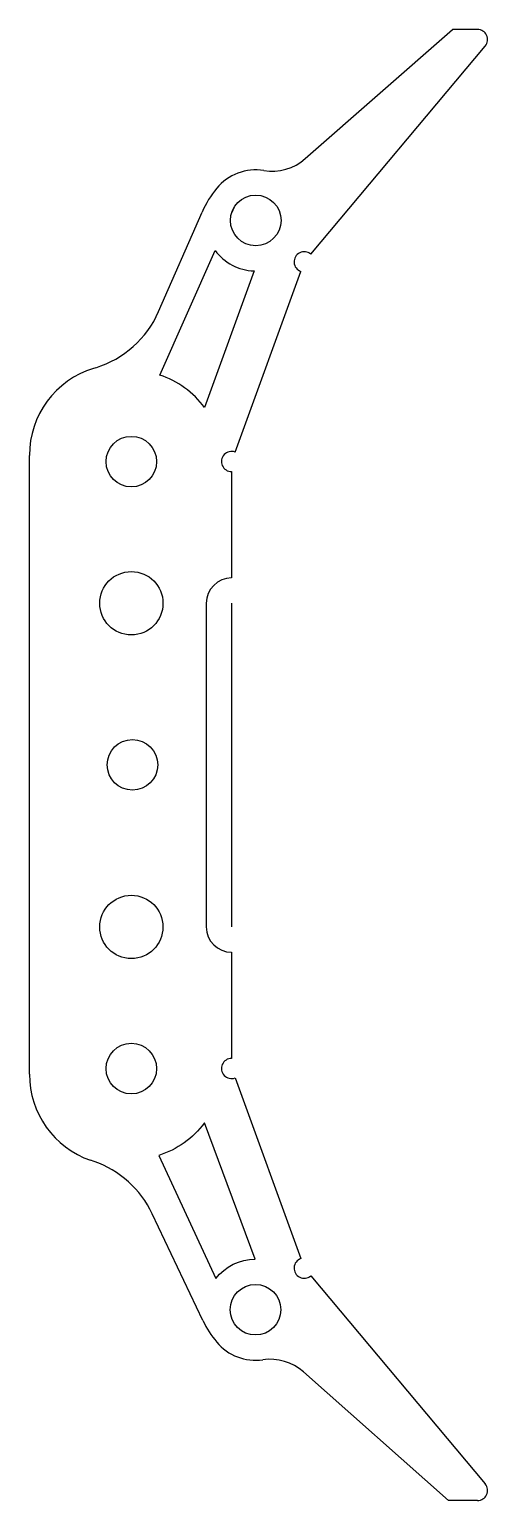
# Model space of a CAD drawing. Header units: inches. Extents: x 0.5 to 2.76, y -3.64 to 3.64.
import ezdxf

# ---------------------------------------------------------------- set-up
doc = ezdxf.new("R2010")
doc.units = ezdxf.units.IN
doc.layers.get('0').update_dxf_attribs({"linetype": 'CONTINUOUS'})

msp = doc.modelspace()

# ---------------------------------------------------------------- linework, layer by layer
for p, q in [((1.86, 2.9976), (2.5888, 3.6362)), ((2.7119, 3.6362), (2.5888, 3.6362)), ((1.8871, 2.5255), (2.7502, 3.5541)), ((1.135, 2.2418), (1.35, 2.7334)), ((1.5086, 2.7573), (1.4953, 2.7275)), ((1.5129, 1.5475), (1.8378, 2.4402)), ((0.8239, 1.9642), (0.8135, 1.961)), ((0.4958, -1.5284), (0.4958, 1.5309)), ((1.4958, 1.4505), (1.4958, 0.925)), ((1.3708, 0.8), (1.3708, -0.8)), ((1.4958, 0.8), (1.4958, -0.8)), ((1.4958, -0.925), (1.4958, -1.4495)), ((1.5129, -1.5465), (1.8378, -2.4392)), ((0.8155, -1.9595), (0.7982, -1.9535)), ((1.3541, -2.7459), (1.1032, -2.2174)), ((1.8871, -2.5245), (2.7502, -3.5531)), ((1.8515, -2.9996), (2.5685, -3.6352)), ((2.7119, -3.6352), (2.5685, -3.6352))]:
    msp.add_line(p, q)
for points in [[(1.6067, 2.4423), (1.3622, 1.7671, 0.155945), (1.1401, 1.9276), (1.4138, 2.544, 0.229598)], [(1.1357, -1.9291), (1.4174, -2.5373, -0.227911), (1.6119, -2.4418), (1.3613, -1.7682, -0.157787)]]:
    msp.add_lwpolyline(points, format="xyb", close=True)
for centre, radius in [((1.6152, 2.6921), 0.125), ((1, 1.5), 0.125), ((1, 0.8), 0.1565), ((1.0054, 0.0012), 0.125), ((1, -0.8), 0.1564), ((1, -1.5), 0.125), ((1.614, -2.6918), 0.125)]:
    msp.add_circle(centre, radius)
for centre, radius, start, end in [((2.7119, 3.5862), 0.05, -40, 90), ((1.6952, 3.1857), 0.25, 260.79026, 311.22476), ((1.6152, 2.6921), 0.25, 80.79026, 140.49396), ((1.6152, 2.6921), 0.25, 80.79026, 140.49396), ((1.8081, 2.5331), 0.5, 140.49398, 156.38292), ((1.8549, 2.4872), 0.05, 50, 250), ((0.6769, 2.4421), 0.5, 287.09307, 336.38292), ((0.9458, 1.5309), 0.45, 107.09307, 180), ((1.4958, 1.5005), 0.05, 70, 270), ((1.4958, 0.8), 0.125, 90, 180), ((1.4958, -0.8), 0.125, 180, 270), ((1.4958, -1.4995), 0.05, 90, 290), ((0.9458, -1.5284), 0.45, 180, 250.8504), ((0.6515, -2.4318), 0.5, 25.39476, 70.8504), ((1.8549, -2.4862), 0.05, 110, 310), ((1.8058, -2.5315), 0.5, 205.39476, 219.89267), ((1.614, -2.6918), 0.25, 219.89267, 278.23746), ((1.614, -2.6918), 0.25, 219.89267, 278.23746), ((1.6856, -3.1867), 0.25, 48.44434, 98.23746), ((2.7119, -3.5852), 0.05, -90, 40)]:
    msp.add_arc(centre, radius, start, end)

doc.saveas('drawing.dxf')
